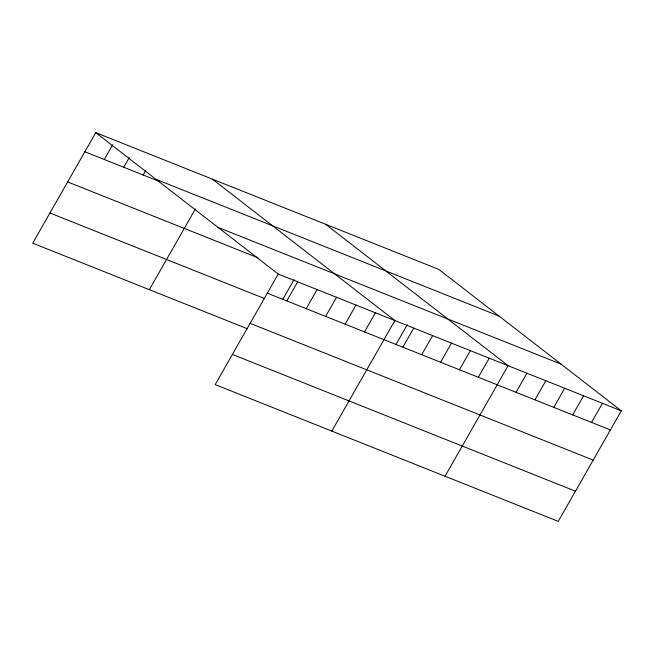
<?xml version="1.0" encoding="UTF-8"?>
<svg xmlns="http://www.w3.org/2000/svg" width="654" height="654" viewBox="0 0 654 654"><rect width="100%" height="100%" fill="white"/><g stroke="black" fill="none" stroke-linecap="round" stroke-linejoin="round"><path stroke-width="0.98" d="M95.754 132.639L278.228 274.059L215.182 384.601L558.246 521.361L621.3 410.826L438.818 269.399L95.754 132.639L32.7 243.174L247.465 328.79M104.297 159.494L112.717 144.73M123.737 167.244L129.181 157.688M143.177 174.994L145.654 170.653M149.341 289.673L195.423 208.888M282.724 299.458L294.055 279.593M286.771 300.914L297.668 281.809M306.211 308.663L317.108 289.558M325.651 316.413L336.548 297.308M345.091 324.163L355.989 305.058M364.54 331.913L375.429 312.808M331.823 431.1L394.877 320.558L212.395 179.139M395.94 344.584L407.262 324.727M402.848 347.184L413.745 328.079M421.716 354.705L432.613 335.6M440.583 362.226L451.481 343.121M459.451 369.747L470.349 350.65M478.319 377.276L489.217 358.171M445.039 476.226L508.084 365.692L325.61 224.273M516.055 392.318L526.952 373.213M534.931 399.839L545.828 380.734M553.799 407.36L564.696 388.255M572.667 414.881L583.564 395.776M591.535 422.402L602.432 403.305M155.971 179.302L499.043 316.07M84.856 151.744L158.914 181.264M218.011 227.388L561.083 364.155M67.64 181.918L257.872 257.75M278.228 274.059L621.3 410.826M267.331 293.164L610.403 429.931M49.908 213L264.674 298.616M250.122 323.338L593.194 460.105M232.391 354.427L575.463 491.187"/></g></svg>
